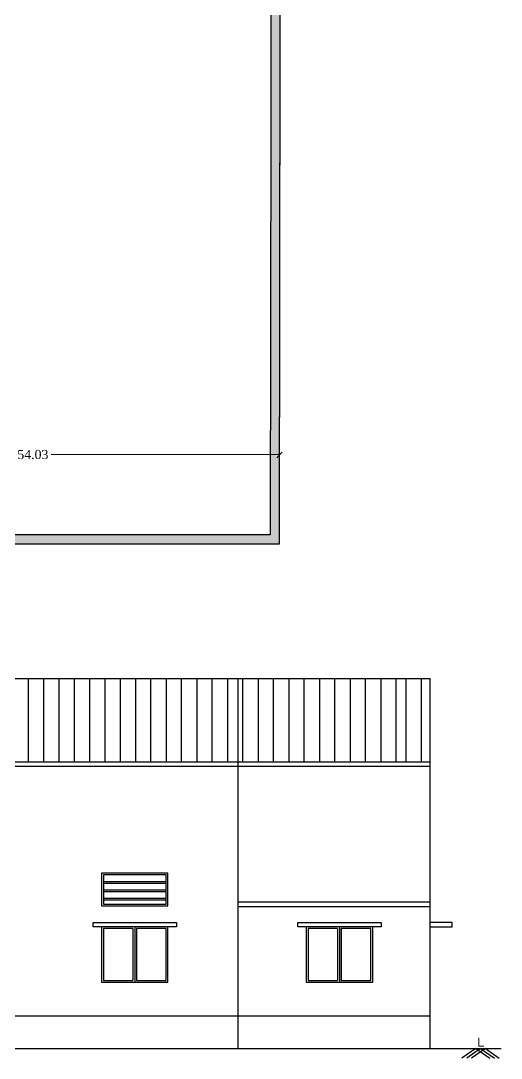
# Model space of a CAD drawing. Header units: metres. Extents: x 9436 to 9850, y -3407 to -3224.
# Drawn here: x 9562.52 to 9575.68, y -3282.64 to -3254.2 of the extents above; entities that cross this region are included whole.
import ezdxf
from ezdxf.enums import TextEntityAlignment as Align

# ---------------------------------------------------------------- set-up
doc = ezdxf.new("R2010")
doc.units = ezdxf.units.M
doc.header["$MEASUREMENT"] = 0
for name, color, linetype in [('AS_AT_SITE', 1, 'Continuous'), ('FMB_OR_PLR', 1, 'Continuous'), ('PLOT_BOUNDARY', 70, 'Continuous'), ('RWH', 130, 'Continuous'), ('SUPER_IMPOSED', 1, 'Continuous')]:
    doc.layers.add(name, color=color, linetype=linetype)
doc.styles.get("Standard").update_dxf_attribs({"font": 'arial.ttf'})
doc.styles.add('STYLE2', font='times.ttf')
doc.dimstyles.new('ISO-25', dxfattribs={"dimscale": 0, "dimtxt": 0.23, "dimasz": 0.15, "dimexe": 1.25, "dimexo": 0.625, "dimgap": 0.11, "dimtad": 0, "dimtih": 1, "dimtoh": 1, "dimzin": 1, "dimdsep": 46, "dimtxsty": 'STYLE2', "dimblk": 'OBLIQUE', "dimcen": 0, "dimse1": 1, "dimse2": 1, "dimclrd": 1, "dimclrt": 3, "dimadec": 0, "dimazin": 2, "dimtfac": 1, "dimtix": 1, "dimtofl": 0, "dimtmove": 0, "dimatfit": 3, "dimfxl": 0, "dimtolj": 1, "dimarcsym": 0})

# ---------------------------------------------------------------- blocks, each defined once
blk = doc.blocks.new('_Oblique')
at = {"color": 0, "linetype": 'ByBlock', "lineweight": -2}
blk.add_line((-0.5, -0.5), (0.5, 0.5), dxfattribs=at)
blk = doc.blocks.new('*D321')
at = {"color": 1, "lineweight": -2}
for p, q in [((779.881, -885.197), (786.134, -885.206)), ((793.389, -885.216), (787.136, -885.207))]:
    blk.add_line(p, q, dxfattribs=at)
at = {"layer": 'Defpoints', "color": 0}
for p in [(779.881, -885.197), (793.389, -885.216), (793.389, -885.216)]:
    blk.add_point(p, dxfattribs=at)
at = {"color": 1, "lineweight": -2, "xscale": 0.15, "yscale": 0.15, "zscale": 0.15}
for p, rotation in [((779.881, -885.197), 179.9177965579139), ((793.389, -885.216), 359.917796557914)]:
    blk.add_blockref('_Oblique', p, dxfattribs=dict(at, rotation=rotation))
at = {"color": 3, "insert": (786.635, -885.206), "char_height": 0.25, "attachment_point": 5, "style": 'STYLE2'}
blk.add_mtext('\\A1;54.03', dxfattribs=at)
blk = doc.blocks.new('7567567')
h = blk.add_hatch()
h.set_pattern_fill('HONEY', color=6)
h.paths.add_polyline_path([(793.1855, -853.0517), (793.1362, -887.4017), (772.7608, -887.4017), (772.7608, -854.0302), (772.5108, -854.0302), (772.5108, -887.6517), (793.3858, -887.6517), (793.4355, -853.0517)])
at = {"color": 7}
blk.add_lwpolyline([(772.5108, -887.6517), (793.3858, -887.6517), (793.4358, -852.8017)], dxfattribs=at)
blk.add_lwpolyline([(772.5108, -853.9267), (772.5108, -887.6517), (793.3858, -887.6517), (793.4358, -852.8017), (773.6358, -852.8017)], close=True, dxfattribs=at)
at = {"layer": 'AS_AT_SITE', "color": 6}
blk.add_lwpolyline([(772.5108, -853.9267), (772.5108, -887.6517), (793.3858, -887.6517), (793.4358, -852.8017), (773.6358, -852.8017)], close=True, dxfattribs=at)
at = {"layer": 'FMB_OR_PLR', "color": 70}
blk.add_lwpolyline([(772.5108, -853.9267), (772.5108, -887.6517), (793.3858, -887.6517), (793.4358, -852.8017), (773.6358, -852.8017)], close=True, dxfattribs=at)
at = {"layer": 'PLOT_BOUNDARY', "color": 70, "linetype": 'ByBlock'}
blk.add_lwpolyline([(772.5108, -853.9267), (772.5108, -887.6517), (793.3858, -887.6517), (793.4358, -852.8017), (773.6358, -852.8017)], close=True, dxfattribs=at)
at = {"layer": 'RWH', "color": 130}
blk.add_lwpolyline([(793.1855, -853.0517), (793.1362, -887.4017), (772.7608, -887.4017), (772.7608, -854.0302), (772.5108, -854.0302), (772.5108, -887.6517), (793.3858, -887.6517), (793.4355, -853.0517)], close=True, dxfattribs=at)
at = {"layer": 'SUPER_IMPOSED', "color": 5}
blk.add_lwpolyline([(772.5108, -853.9267), (772.5108, -887.6517), (793.3858, -887.6517), (793.4358, -852.8017), (773.6358, -852.8017)], close=True, dxfattribs=at)
at = {"color": 7}
dim = blk.add_aligned_dim(p1=(779.8808, -885.1967), p2=(793.3894, -885.2161), distance=0, dimstyle='ISO-25', override={"dimscale": 1, "dimtxt": 0.25, "dimlfac": 4, "dimfxl": 75, "dimarcsym": 2}, dxfattribs=at)
dim.commit()
dim.dimension.update_dxf_attribs({"geometry": '*D321', "text_midpoint": (786.6351, -885.2064)})

msp = doc.modelspace()

# ---------------------------------------------------------------- linework, layer by layer
at = {"color": 7}
for p, q in [((9482.21443, -3272.22935), (9573.73443, -3272.22935)), ((9562.72835, -3272.22935), (9562.72835, -3274.51935)), ((9563.14299, -3272.22935), (9563.14299, -3274.51935)), ((9563.56814, -3272.22935), (9563.56814, -3274.51935)), ((9563.98277, -3272.22935), (9563.98277, -3274.51935)), ((9564.40792, -3272.22935), (9564.40792, -3274.51935)), ((9564.82255, -3272.22935), (9564.82255, -3274.51935)), ((9565.2477, -3272.22935), (9565.2477, -3274.51935)), ((9565.66233, -3272.22935), (9565.66233, -3274.51935)), ((9565.66233, -3272.22935), (9565.66233, -3274.51935)), ((9566.07697, -3272.22935), (9566.07697, -3274.51935)), ((9566.50212, -3272.22935), (9566.50212, -3274.51935)), ((9566.91675, -3272.22935), (9566.91675, -3274.51935)), ((9567.3419, -3272.22935), (9567.3419, -3274.51935)), ((9567.75653, -3272.22935), (9567.75653, -3274.51935)), ((9568.18168, -3272.22935), (9568.18168, -3274.51935)), ((9568.47443, -3282.37935), (9568.47443, -3272.22935)), ((9568.59631, -3272.22935), (9568.59631, -3274.51935)), ((9569.02146, -3272.22935), (9569.02146, -3274.51935)), ((9569.4361, -3272.22935), (9569.4361, -3274.51935)), ((9569.4361, -3272.22935), (9569.4361, -3274.51935)), ((9569.86124, -3272.22935), (9569.86124, -3274.51935)), ((9570.27588, -3272.22935), (9570.27588, -3274.51935)), ((9570.27588, -3272.22935), (9570.27588, -3274.51935)), ((9570.70103, -3272.22935), (9570.70103, -3274.51935)), ((9571.11566, -3272.22935), (9571.11566, -3274.51935)), ((9571.11566, -3272.22935), (9571.11566, -3274.51935)), ((9571.54081, -3272.22935), (9571.54081, -3274.51935)), ((9571.95544, -3272.22935), (9571.95544, -3274.51935)), ((9571.95544, -3272.22935), (9571.95544, -3274.51935)), ((9572.38059, -3272.22935), (9572.38059, -3274.51935)), ((9572.79522, -3272.22935), (9572.79522, -3274.51935)), ((9573.07378, -3272.22935), (9573.07378, -3274.51935)), ((9573.48841, -3272.22935), (9573.48841, -3274.51935)), ((9573.73443, -3282.37935), (9573.73443, -3272.22935)), ((9482.21443, -3274.51935), (9573.73443, -3274.51935)), ((9482.21443, -3274.63935), (9573.73443, -3274.63935)), ((9564.7842, -3277.7975), (9566.5042, -3277.7975)), ((9564.7842, -3277.8475), (9566.5042, -3277.8475)), ((9564.7842, -3278.02564), (9566.5042, -3278.02564)), ((9564.7842, -3278.07564), (9566.5042, -3278.07564)), ((9564.7842, -3278.25379), (9566.5042, -3278.25379)), ((9564.7842, -3278.30379), (9566.5042, -3278.30379)), ((9568.47443, -3278.35935), (9573.73443, -3278.35935)), ((9568.47443, -3278.47935), (9573.73443, -3278.47935)), ((9565.5942, -3279.08935), (9565.5942, -3280.50935)), ((9565.6442, -3279.03935), (9565.6442, -3280.55935)), ((9565.6942, -3279.08935), (9565.6942, -3280.50935)), ((9571.20208, -3279.08935), (9571.20208, -3280.50935)), ((9571.25208, -3279.03935), (9571.25208, -3280.55935)), ((9571.30208, -3279.08935), (9571.30208, -3280.50935)), ((9482.21443, -3281.47935), (9573.73443, -3281.47935)), ((9480.96176, -3282.37935), (9575.68297, -3282.37935))]:
    msp.add_line(p, q, dxfattribs=at)
at = {"lineweight": 25}
for p, q in [((9574.98937, -3282.37935), (9574.6075, -3282.64345)), ((9575.11918, -3282.37935), (9574.7373, -3282.64345)), ((9575.249, -3282.37935), (9574.86712, -3282.64345)), ((9574.98936, -3282.37935), (9575.37123, -3282.64345)), ((9575.11918, -3282.37935), (9575.50105, -3282.64345)), ((9575.249, -3282.37935), (9575.63087, -3282.64345))]:
    msp.add_line(p, q, dxfattribs=at)
at = {"color": 7}
for points in [[(9564.7342, -3278.46935), (9566.5542, -3278.46935), (9566.5542, -3277.56935), (9564.7342, -3277.56935)], [(9564.7842, -3278.41935), (9566.5042, -3278.41935), (9566.5042, -3277.61935), (9564.7842, -3277.61935)], [(9564.5042, -3278.91935), (9566.7842, -3278.91935), (9566.7842, -3279.03935), (9564.5042, -3279.03935)], [(9564.7342, -3280.55935), (9566.5542, -3280.55935), (9566.5542, -3279.03935), (9564.7342, -3279.03935)], [(9570.11208, -3278.91935), (9572.39208, -3278.91935), (9572.39208, -3279.03935), (9570.11208, -3279.03935)], [(9570.34208, -3280.55935), (9572.16208, -3280.55935), (9572.16208, -3279.03935), (9570.34208, -3279.03935)]]:
    msp.add_lwpolyline(points, close=True, dxfattribs=at)
for points in [[(9565.5942, -3279.08935), (9564.7842, -3279.08935), (9564.7842, -3280.50935), (9565.5942, -3280.50935)], [(9565.6942, -3280.50935), (9566.5042, -3280.50935), (9566.5042, -3279.08935), (9565.6942, -3279.08935)], [(9571.20208, -3279.08935), (9570.39208, -3279.08935), (9570.39208, -3280.50935), (9571.20208, -3280.50935)], [(9571.30208, -3280.50935), (9572.11208, -3280.50935), (9572.11208, -3279.08935), (9571.30208, -3279.08935)], [(9573.73443, -3279.03935), (9574.33443, -3279.03935), (9574.33443, -3278.91935), (9573.73443, -3278.91935)]]:
    msp.add_lwpolyline(points, dxfattribs=at)

# ---------------------------------------------------------------- block references
at = {"color": 6}
msp.add_blockref('7567567', (8776.21905, -2380.88918), dxfattribs=at)

# ---------------------------------------------------------------- texts
at = {"lineweight": 25}
msp.add_text('L', height=0.25, dxfattribs=at).set_placement((9575.12181, -3282.32505), align=Align.CENTER)

doc.saveas('drawing.dxf')
